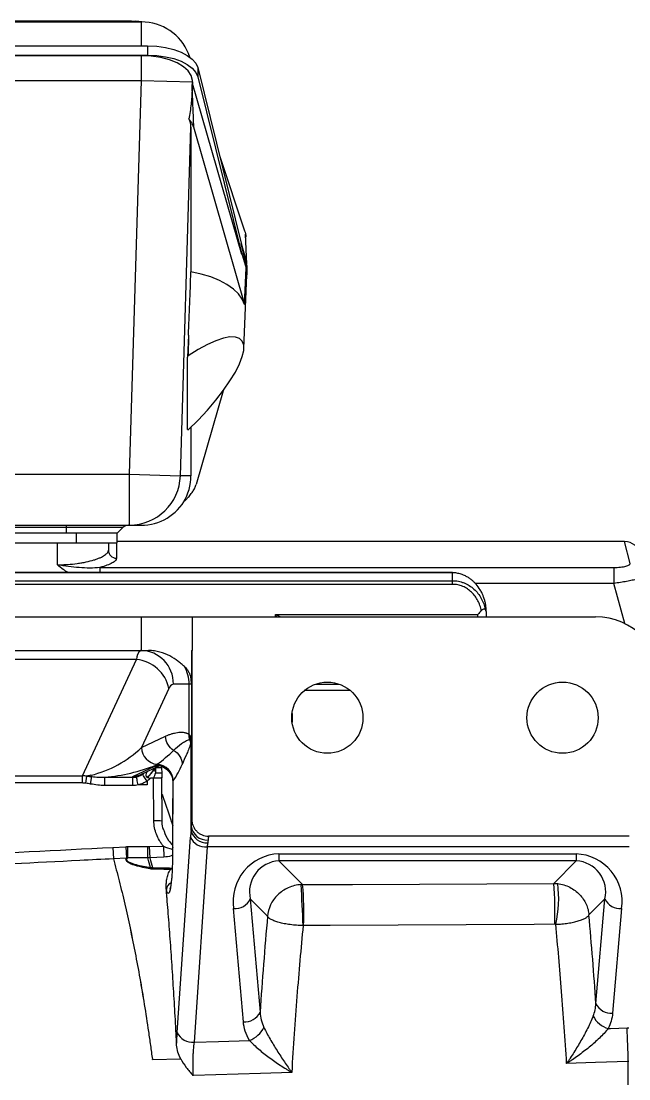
# Paper-space layout '_Bottom' of a CAD drawing. Header units: inches. Extents: x -10.2 to 13.8, y -6.6 to 10.2.
# Drawn here: x 0.98 to 5.5, y 2.31 to 10.18 of the extents above; entities that cross this region are included whole.
import ezdxf

# ---------------------------------------------------------------- set-up
doc = ezdxf.new("R2010")
doc.units = ezdxf.units.IN
doc.header["$MEASUREMENT"] = 0

psp = doc.layouts.new('_Bottom')

# ---------------------------------------------------------------- linework, layer by layer
at = {"color": 7, "linetype": 'Continuous', "lineweight": 25}
for p, q in [((-1.8699, 10.1774), (1.8699, 10.1774)), ((1.797, 10.183), (-1.797, 10.183)), ((1.797, 10.183), (1.8699, 10.1774)), ((1.797, 10.183), (1.8262, 10.1819)), ((1.8262, 10.1819), (1.797, 10.1815)), ((1.8991, 10.1763), (1.8262, 10.1819)), ((1.8699, 10.1774), (1.8699, 9.9937)), ((-1.9189, 9.9987), (1.9169, 9.9987)), ((1.9169, 9.9987), (1.9169, 9.9305)), ((-1.9189, 9.9305), (1.9169, 9.9305)), ((1.8696, 9.9256), (-1.8696, 9.9256)), ((1.8696, 9.9256), (1.8696, 9.7425)), ((2.2892, 9.8369), (2.2892, 9.7687)), ((2.2892, 9.8369), (2.6158, 8.5215)), ((2.2892, 9.7687), (2.6174, 8.4469)), ((-1.8696, 9.7425), (1.8696, 9.7425)), ((1.8696, 9.7425), (1.7805, 6.8125)), ((1.8696, 9.7425), (2.2494, 9.7309)), ((2.2473, 9.6633), (2.2494, 9.7309)), ((2.2494, 9.7309), (2.2497, 9.7309)), ((2.2497, 9.7309), (2.2497, 9.7223)), ((2.6174, 8.4469), (2.251, 9.7197)), ((2.1603, 6.8009), (2.2392, 9.3949)), ((2.2392, 9.3949), (2.2392, 8.3177)), ((2.2579, 9.3955), (2.6381, 8.075)), ((2.4533, 9.1759), (2.6382, 8.6236)), ((2.654, 8.3747), (2.6446, 8.5973)), ((2.655, 8.357), (2.6127, 8.5273)), ((2.6127, 8.5273), (2.6491, 8.399)), ((2.6157, 8.4608), (2.6174, 8.4469)), ((2.6157, 8.4608), (2.6488, 8.3459)), ((2.6381, 8.075), (2.6488, 8.3459)), ((2.6547, 8.365), (2.655, 8.3639)), ((2.655, 8.3639), (2.655, 8.3571)), ((2.655, 8.357), (2.655, 8.2957)), ((2.6329, 7.7477), (2.6548, 8.295)), ((2.6547, 8.2968), (2.655, 8.2957)), ((2.655, 8.2957), (2.6547, 8.2946)), ((2.2205, 7.8455), (2.2144, 7.6836)), ((2.2205, 7.8455), (2.2186, 7.693)), ((2.2144, 7.6836), (2.2186, 7.693)), ((2.2144, 7.1436), (2.2144, 7.6836)), ((2.4782, 7.4327), (2.2783, 6.736)), ((2.2144, 7.1436), (2.2186, 7.141)), ((2.2392, 7.1611), (2.2392, 6.8009)), ((-1.7805, 6.8125), (1.7805, 6.8125)), ((1.7805, 6.8125), (1.7805, 6.4325)), ((1.7805, 6.8125), (2.1603, 6.8009)), ((2.2392, 6.8009), (2.1603, 6.8009)), ((-1.8681, 6.4325), (1.8681, 6.4325)), ((1.7324, 6.4149), (-1.7324, 6.4149)), ((1.31, 6.4325), (1.31, 6.3725)), ((1.7324, 6.4149), (1.69, 6.3725)), ((1.69, 6.3725), (-1.69, 6.3725)), ((-1.6875, 6.3021), (1.6875, 6.3021)), ((1.245, 6.138), (1.245, 6.3021)), ((1.3853, 6.3725), (1.3853, 6.3021)), ((1.625, 6.3021), (1.625, 6.2456)), ((1.685, 6.3021), (1.685, 6.1868)), ((1.6875, 6.3725), (1.6875, 6.3021)), ((5.4641, 6.31), (1.6875, 6.31)), ((4.1855, 6.0807), (-4.1795, 6.0807)), ((4.185, 6.0781), (-4.179, 6.0781)), ((1.5619, 6.1176), (5.3861, 6.1176)), ((4.185, 5.9923), (4.185, 6.0781)), ((5.3861, 6.1176), (5.3861, 5.9997)), ((-4.179, 6.0197), (4.185, 6.0197)), ((4.185, 5.9923), (-4.179, 5.9923)), ((-5.25, 5.75), (5.25, 5.75)), ((1.87, 5.5), (1.87, 5.75)), ((2.25, 5.5), (2.25, 5.75)), ((2.867, 5.7685), (4.373, 5.7685)), ((4.435, 5.7989), (4.435, 5.7968)), ((4.435, 5.7899), (4.435, 5.75)), ((-1.9237, 5.5), (1.9237, 5.5)), ((1.8331, 5.433), (-1.8331, 5.433)), ((1.4316, 4.5678), (1.8331, 5.433)), ((2.2434, 5.5), (2.25, 5.5)), ((2.2434, 5.5), (2.2434, 5.25)), ((2.2454, 5.5), (2.2454, 4.2436)), ((2.0746, 5.2165), (1.8707, 4.7772)), ((2.2434, 5.25), (2.1081, 5.25)), ((2.2259, 4.8738), (2.2259, 5.25)), ((2.2427, 5.25), (2.2427, 4.8386)), ((1.8707, 4.7772), (2.0502, 4.8623)), ((2.2395, 4.1598), (2.2395, 4.814)), ((2.2416, 4.8237), (2.2416, 4.194)), ((1.8654, 4.5766), (2.0071, 4.6438)), ((-1.4316, 4.5678), (1.4316, 4.5678)), ((1.4316, 4.5143), (1.4316, 4.5678)), ((1.8118, 4.5655), (1.9648, 4.6381)), ((1.9776, 4.5884), (1.9773, 4.6278)), ((2.0237, 4.6191), (2.0235, 4.6368)), ((2.024, 4.5872), (2.0237, 4.6265)), ((1.4316, 4.5143), (-1.4316, 4.5143)), ((1.4577, 4.5123), (1.4656, 4.5644)), ((1.4928, 4.5066), (1.5022, 4.5619)), ((1.5987, 4.5568), (1.8066, 4.5568)), ((1.5987, 4.4957), (1.5987, 4.5568)), ((1.8066, 4.4957), (1.5987, 4.4957)), ((1.8066, 4.4957), (1.8066, 4.5568)), ((1.913, 4.5), (1.8465, 4.5)), ((1.9128, 4.5288), (1.913, 4.5)), ((1.9612, 4.5499), (1.9382, 4.5499)), ((1.9635, 4.2321), (1.9612, 4.5499)), ((2.0255, 4.2309), (2.0232, 4.5539)), ((2.1039, 4.5246), (2.103, 4.0332)), ((2.104, 4.5248), (2.1032, 4.5244)), ((2.1374, 2.6572), (2.2354, 4.1107)), ((5.5, 4.1182), (2.37, 4.1182)), ((1.6577, 4.0353), (1.7552, 4.0403)), ((1.6577, 4.0353), (1.6621, 3.95)), ((1.6577, 4.0353), (1.6621, 3.95)), ((1.7552, 4.0403), (1.7596, 3.9549)), ((1.7684, 4.0406), (1.9187, 4.0406)), ((1.7684, 3.9575), (1.7684, 4.0406)), ((1.9187, 3.9575), (1.9187, 4.0406)), ((1.9288, 4.0408), (2.0339, 4.045)), ((1.9288, 4.0408), (1.9321, 3.9583)), ((2.0339, 4.045), (2.0372, 3.9628)), ((2.3598, 4.039), (2.2618, 2.5855)), ((5.5, 4.039), (2.3598, 4.039)), ((1.7596, 3.9549), (1.6621, 3.95)), ((1.6621, 3.95), (1.6621, 3.95)), ((1.9187, 3.9575), (1.7684, 3.9575)), ((2.0372, 3.9628), (1.9321, 3.9583)), ((2.1018, 4.0123), (2.1014, 3.9654)), ((2.1014, 3.9654), (2.1017, 3.9647)), ((2.894, 3.9867), (5.106, 3.9867)), ((2.894, 3.9867), (2.894, 3.9344)), ((5.106, 3.9867), (5.106, 3.9344)), ((5.106, 3.9344), (2.894, 3.9344)), ((2.894, 3.9344), (3.0702, 3.7582)), ((4.9391, 3.7674), (5.106, 3.9344)), ((2.0952, 3.8058), (2.0952, 3.7998)), ((2.0564, 3.7214), (2.0554, 3.7259)), ((2.8093, 3.5227), (2.6809, 3.6512)), ((2.6809, 3.6512), (2.7533, 2.8089)), ((5.3191, 3.6512), (5.1999, 3.532)), ((5.2522, 2.8728), (5.3191, 3.6512)), ((2.6292, 2.7373), (2.5568, 3.5795)), ((5.4432, 3.5795), (5.3763, 2.8011)), ((1.9523, 2.456), (2.1626, 2.4629)), ((5.4928, -2.4416), (5.4928, 2.4416))]:
    psp.add_line(p, q, dxfattribs=at)
at = {"color": 8, "linetype": 'Continuous', "lineweight": 25}
for p, q in [((1.8991, 10.1763), (1.8699, 10.1774)), ((5.5065, 6.1485), (5.4641, 6.31)), ((1.5619, 6.1176), (1.5619, 6.0807)), ((5.3861, 5.9997), (4.3521, 5.9997)), ((5.4662, 5.7009), (5.3861, 5.9997)), ((2.867, 5.75), (2.867, 5.7685)), ((2.8763, 5.75), (2.867, 5.7685)), ((4.373, 5.75), (4.373, 5.7685)), ((3.4263, 5.2014), (3.0817, 5.2014)), ((3.1683, 5.2508), (3.3397, 5.2508)), ((2.991, 5.0325), (2.991, 4.9675)), ((2.1038, 4.033), (2.0982, 4.023)), ((2.0982, 4.023), (2.1018, 4.0215)), ((2.1019, 4.033), (2.1022, 4.0328))]:
    psp.add_line(p, q, dxfattribs=at)
at = {"color": 7, "linetype": 'Continuous', "lineweight": 25, "flags": 128}
for points in [[(1.9169, 9.9987), (1.9845, 9.9957), (2.0499, 9.9868), (2.1109, 9.9722), (2.1655, 9.9524), (2.2121, 9.9282), (2.2489, 9.9002), (2.2749, 9.8695), (2.2892, 9.8369)], [(2.2496, 9.7417), (2.2414, 9.7777), (2.2192, 9.8123), (2.1837, 9.8441), (2.1364, 9.8719), (2.0791, 9.8947), (2.0138, 9.9117), (1.9431, 9.9221), (1.8696, 9.9256)], [(1.9169, 9.9305), (1.9845, 9.9275), (2.0499, 9.9186), (2.1109, 9.904), (2.1655, 9.8843), (2.2121, 9.86), (2.2489, 9.8321), (2.2749, 9.8013), (2.2892, 9.7687)], [(2.2497, 9.7309), (2.2497, 9.7363), (2.2496, 9.7417)], [(2.6381, 8.075), (2.6209, 8.1151), (2.5929, 8.1536), (2.5547, 8.1899), (2.5068, 8.2234), (2.4503, 8.2534), (2.386, 8.2795), (2.3152, 8.301), (2.2392, 8.3177)], [(2.655, 8.3026), (2.6549, 8.2972), (2.6549, 8.2965)], [(2.2186, 7.141), (2.292, 7.2146), (2.361, 7.2892), (2.4243, 7.3635), (2.4808, 7.4363), (2.5296, 7.5062), (2.5697, 7.572), (2.6004, 7.6325), (2.6212, 7.6866), (2.6317, 7.7333), (2.6317, 7.7719), (2.6212, 7.8017), (2.6004, 7.822), (2.5697, 7.8326), (2.5296, 7.8332), (2.4808, 7.8239), (2.4243, 7.8048), (2.361, 7.7763), (2.292, 7.7388), (2.2186, 7.693)], [(1.8066, 4.5568), (1.8055, 4.5597), (1.8072, 4.5626), (1.8118, 4.5655)], [(2.1032, 4.5244), (2.1027, 4.2767), (2.1022, 4.0328)], [(2.0952, 3.7998), (2.0899, 3.7533), (2.0837, 3.7189), (2.077, 3.6979), (2.07, 3.6913), (2.0631, 3.6992), (2.0564, 3.7214)], [(3.0702, 3.7582), (3.4417, 3.76), (4.9391, 3.7674)], [(4.9457, 3.4632), (4.793, 3.4623), (3.2742, 3.454), (3.0768, 3.4529)], [(5.3439, 2.6873), (5.3618, 2.6879), (5.4841, 2.6919)], [(2.2618, 2.5855), (2.4453, 2.5916), (2.6748, 2.5992)], [(5.4928, 2.4416), (5.2502, 2.4338), (5.0342, 2.4269)], [(2.989, 2.3609), (2.7569, 2.3534), (2.2573, 2.3373), (2.2542, 2.3372)]]:
    psp.add_lwpolyline(points, dxfattribs=at)
at = {"color": 8, "linetype": 'Continuous', "lineweight": 25, "flags": 128}
for points in [[(2.867, 5.7685), (2.8893, 5.7574), (2.9042, 5.75)], [(1.9648, 4.6381), (1.9888, 4.6397), (2.006, 4.6441)], [(2.1017, 4.0177), (2.1015, 4.018), (2.0982, 4.023)]]:
    psp.add_lwpolyline(points, dxfattribs=at)
at = {"color": 7, "linetype": 'Continuous', "lineweight": 25}
for centre in [(3.254, 5), (5.004, 5)]:
    psp.add_circle(centre, 0.265, dxfattribs=at)
for centre, radius, start, end in [((1.8699, 9.7974), 0.38, 18.0399, 85.59675), ((1.8695, 9.7425), 0.3801, 358.25796, 359.87626), ((2.11, 9.3939), 0.1291, 0.43657, 28.52151), ((2.4989, 8.3023), 0.1561, 0.09766, 16.20651), ((2.5029, 8.2957), 0.1518, 359.57571, 0.42429), ((1.7805, 6.8125), 0.38, 270.00404, 358.26208), ((1.8684, 6.8002), 0.3708, 328.05072, 0.11751), ((1.8681, 6.8124), 0.3799, 270.00188, 331.051), ((1.7749, 6.3725), 0.06, 90, 135), ((5.4641, 6.185), 0.125, 15, 89.27597), ((1.6844, 6.2462), 0.0594, 180.57586, 270.56451), ((5.25, 5.25), 0.5, 0, 90), ((1.9156, 5.4337), 0.0824, 126.4198, 180.4501), ((1.8082, 5.1622), 0.2719, 11.51053, 84.73222), ((1.8623, 5.2542), 0.2459, 359.02424, 88.98981), ((1.9693, 5.2503), 0.2566, 359.94122, 30.59437), ((1.9926, 5.25), 0.2501, 359.99996, 12.07064), ((2.1197, 5.2049), 0.0465, 104.39544, 165.60456), ((2.1211, 4.8109), 0.1184, 1.48425, 13.60256), ((2.1373, 4.8225), 0.1043, 0.68586, 9.64131), ((2.3541, 4.8493), 0.1136, 178.2229, 184.88505), ((2.13, 4.8254), 0.1119, 0.52367, 7.30115), ((1.294, 5.3863), 0.8389, 283.79994, 313.43566), ((1.9982, 4.7804), 0.1275, 181.4547, 264.98769), ((1.3535, 5.5309), 1.0823, 305.82731, 314.36197), ((1.4685, 5.9463), 1.3956, 275.35516, 291.39626), ((2.0143, 4.513), 0.1345, 97.45769, 111.58981), ((1.981, 4.5275), 0.126, 0.96449, 87.26237), ((1.5877, 4.8933), 0.634, 324.99514, 337.62291), ((1.4253, 4.3314), 0.2364, 80.19379, 88.48426), ((1.5582, 4.6166), 0.0783, 215.02456, 224.32659), ((1.6601, 4.812), 0.3639, 315.01635, 327.28763), ((1.9758, 4.5204), 0.1265, 37.15506, 70.47736), ((1.4317, 4.3422), 0.172, 81.2985, 90.03253), ((2.6204, 4.1905), 0.3788, 171.92861, 179.46575), ((2.3591, 4.2072), 0.1182, 186.42053, 273.62992), ((3.6513, 4.0172), 1.419, 174.2311, 176.22335), ((2.3472, 4.1608), 0.1225, 204.16419, 275.9322), ((2.3573, 4.19), 0.1216, 194.37557, 273.13873), ((2.5405, 4.0837), 0.174, 168.54932, 178.16958), ((2.8825, 3.9817), 0.5258, 170.48751, 173.75044), ((2.9058, 3.6338), 0.3532, 91.9104, 188.83665), ((5.0927, 3.6325), 0.3545, 351.41004, 87.84292), ((2.1289, 3.8013), 0.2078, 155.86303, 159.06618), ((2.4628, 3.8225), 0.5126, 173.07505, 174.2722), ((2.9051, 3.7042), 0.2304, 92.75902, 193.30295), ((5.0949, 3.7042), 0.2304, 346.69705, 87.24098), ((-10.9281, 2.8973), 14.0131, 2.27214, 3.52042), ((0.6068, 3.552), 2.4721, 357.70409, 4.78488), ((2.4715, 3.5614), 2.4761, 357.72556, 4.77156), ((4.122, 3.6567), 0.8531, 346.86877, 7.32645), ((2.567, 3.7051), 0.126, 265.37663, 334.66922), ((5.433, 3.7051), 0.126, 205.33078, 274.62337), ((31.5789, 0.9039), 28.8885, 174.79886, 176.21896), ((-23.4663, 0.9271), 28.7844, 3.87591, 5.19222), ((5.3661, 2.9267), 0.126, 205.33078, 274.62337), ((2.6394, 2.8629), 0.126, 265.37663, 334.66922), ((5.3931, 2.8615), 0.181, 206.95649, 254.22001), ((2.6073, 2.783), 0.1958, 290.16873, 333.31667), ((-4.3907, 2.2224), 9.8859, 1.27033, 2.72206), ((2.2492, 2.7074), 0.1225, 204.16419, 275.9322)]:
    psp.add_arc(centre, radius, start, end, dxfattribs=at)
at = {"color": 8, "linetype": 'Continuous', "lineweight": 25}
for centre, radius, start, end in [((1.8159, 4.6811), 0.1157, 267.99236, 295.34834), ((1.9886, 4.1866), 0.4413, 85.43529, 91.46912), ((1.989, 4.1545), 0.434, 85.36691, 91.50214), ((1.9816, 3.5619), 0.6705, 86.25326, 91.5538), ((2.1158, 3.7174), 0.0595, 114.54002, 176.13435)]:
    psp.add_arc(centre, radius, start, end, dxfattribs=at)
at = {"color": 7, "linetype": 'Continuous', "lineweight": 25}
for points, knots in [([(2.2473, 9.6633), (2.2475, 9.6664), (2.2477, 9.6733), (2.2482, 9.6844), (2.2487, 9.6972), (2.2492, 9.71), (2.2496, 9.7186), (2.2497, 9.7223)], [0, 0, 0, 0, 0.157339, 0.343216, 0.557696, 0.811277, 1, 1, 1, 1]), ([(2.251, 9.7197), (2.2509, 9.7172), (2.2506, 9.7118), (2.2503, 9.7027), (2.2497, 9.6897), (2.2492, 9.6745), (2.2488, 9.6566), (2.2488, 9.6379), (2.2491, 9.6178), (2.2497, 9.5963), (2.2508, 9.5667), (2.2521, 9.5378), (2.2536, 9.5075), (2.2545, 9.4883), (2.2552, 9.4717), (2.2556, 9.4616), (2.256, 9.4509), (2.2565, 9.4362), (2.2572, 9.4171), (2.2577, 9.4026), (2.2579, 9.3955)], [0, 0, 0, 0, 0.025615, 0.056977, 0.094091, 0.160343, 0.211809, 0.269915, 0.333888, 0.394472, 0.463774, 0.599599, 0.654744, 0.737057, 0.772924, 0.804238, 0.827807, 0.869659, 0.936274, 1, 1, 1, 1]), ([(2.251, 9.7197), (2.2508, 9.7204), (2.2505, 9.7211), (2.25, 9.7218), (2.2499, 9.722), (2.2498, 9.7222), (2.2497, 9.7223)], [0, 0, 0, 0, 0.0001141224, 0.0001141224, 0.0001141224, 0.0001409362, 0.0001409362, 0.0001409362, 0.0001409362]), ([(2.2473, 9.6633), (2.2468, 9.6486), (2.2459, 9.6332), (2.2436, 9.6006), (2.2421, 9.5835), (2.2381, 9.5475), (2.2357, 9.5287), (2.23, 9.4912), (2.2268, 9.4726), (2.2235, 9.4556)], [0, 0, 0, 0, 0.25, 0.25, 0.5, 0.5, 0.75, 0.75, 1, 1, 1, 1]), ([(2.2579, 9.3955), (2.2572, 9.3978), (2.2558, 9.4024), (2.2531, 9.4093), (2.2501, 9.4161), (2.2467, 9.4229), (2.2429, 9.4295), (2.2387, 9.4361), (2.234, 9.4427), (2.229, 9.4492), (2.2253, 9.4534), (2.2235, 9.4556)], [0, 0, 0, 0, 0.1121751, 0.2238537, 0.3351334, 0.4461127, 0.5568913, 0.667569, 0.7782463, 0.8890232, 1, 1, 1, 1]), ([(2.6382, 8.6236), (2.6431, 8.6082), (2.6485, 8.5913), (2.6458, 8.5743), (2.6456, 8.5728)], [0, 0, 0, 0, 0.909244, 1, 1, 1, 1]), ([(2.655, 8.357), (2.655, 8.3571), (2.655, 8.3637), (2.6541, 8.3769), (2.6513, 8.3911), (2.6491, 8.399)], [0.03157857, 0.03157857, 0.03157857, 0.03157857, 0.0316806, 0.04752089, 0.06336119, 0.06336119, 0.06336119, 0.06336119]), ([(2.6547, 8.3628), (2.6547, 8.3632), (2.6547, 8.3639), (2.6547, 8.3647), (2.6547, 8.365)], [0.030628647, 0.030628647, 0.030628647, 0.030628647, 0.031680595, 0.032406534, 0.032406534, 0.032406534, 0.032406534]), ([(2.183, 6.604), (2.1861, 6.6069), (2.1923, 6.6127), (2.2013, 6.6216), (2.2101, 6.6308), (2.2201, 6.6417), (2.2309, 6.6541), (2.2421, 6.6682), (2.2521, 6.6822), (2.2609, 6.6962), (2.2682, 6.7097), (2.2741, 6.7229), (2.2769, 6.7317), (2.2783, 6.736)], [0, 0, 0, 0, 0.069478, 0.140307, 0.212511, 0.286114, 0.394864, 0.500695, 0.608291, 0.711846, 0.811522, 0.907505, 1, 1, 1, 1]), ([(1.245, 6.138), (1.2578, 6.138), (1.2706, 6.1383), (1.296, 6.1391), (1.3087, 6.1397), (1.3463, 6.1423), (1.3703, 6.1447), (1.4049, 6.1494), (1.4162, 6.1512), (1.4384, 6.155), (1.4492, 6.1571), (1.4801, 6.1637), (1.499, 6.1686), (1.525, 6.1765), (1.5332, 6.1793), (1.5488, 6.185), (1.556, 6.1879), (1.5762, 6.1967), (1.5876, 6.2028), (1.6015, 6.2121), (1.6056, 6.2152), (1.6126, 6.2214), (1.6156, 6.2245), (1.6226, 6.2337), (1.625, 6.2397), (1.625, 6.2456)], [0, 0, 0, 0, 0.0625, 0.0625, 0.125, 0.125, 0.25, 0.25, 0.3125, 0.3125, 0.375, 0.375, 0.5, 0.5, 0.5625, 0.5625, 0.625, 0.625, 0.75, 0.75, 0.8125, 0.8125, 0.875, 0.875, 1, 1, 1, 1]), ([(1.685, 6.1868), (1.685, 6.1811), (1.6823, 6.1753), (1.6743, 6.1665), (1.671, 6.1635), (1.663, 6.1575), (1.6583, 6.1545), (1.6425, 6.1455), (1.6296, 6.1396), (1.6068, 6.1311), (1.5986, 6.1283), (1.5811, 6.1228), (1.5717, 6.1201), (1.5619, 6.1176)], [0, 0, 0, 0, 0.25, 0.25, 0.375, 0.375, 0.5, 0.5, 0.75, 0.75, 0.875, 0.875, 1, 1, 1, 1]), ([(5.3861, 6.1176), (5.3945, 6.1176), (5.4028, 6.1178), (5.4192, 6.1186), (5.4272, 6.1192), (5.4425, 6.1209), (5.4497, 6.1219), (5.4633, 6.1242), (5.4695, 6.1256), (5.4807, 6.1285), (5.4856, 6.1302), (5.494, 6.1336), (5.4974, 6.1354), (5.5027, 6.1391), (5.5046, 6.141), (5.5067, 6.1448), (5.507, 6.1467), (5.5065, 6.1485)], [0, 0, 0, 0, 0.125, 0.125, 0.25, 0.25, 0.375, 0.375, 0.5, 0.5, 0.625, 0.625, 0.75, 0.75, 0.875, 0.875, 1, 1, 1, 1]), ([(1.5619, 6.1176), (1.5372, 6.1143), (1.5121, 6.1132), (1.4608, 6.1133), (1.4346, 6.1145), (1.3818, 6.1186), (1.3549, 6.1214), (1.3003, 6.1286), (1.2724, 6.133), (1.245, 6.138)], [0, 0, 0, 0, 0.25, 0.25, 0.5, 0.5, 0.75, 0.75, 1, 1, 1, 1]), ([(4.185, 6.0781), (4.185, 6.0789), (4.185, 6.0804), (4.185, 6.0805), (4.185, 6.0806)], [0, 0, 0, 0, 0.531798, 1, 1, 1, 1]), ([(4.435, 5.7989), (4.435, 5.8019), (4.4349, 5.8078), (4.4345, 5.8169), (4.4337, 5.826), (4.4326, 5.8353), (4.4313, 5.8446), (4.4286, 5.8591), (4.4236, 5.8795), (4.4155, 5.9032), (4.4047, 5.9277), (4.3883, 5.958), (4.3668, 5.9873), (4.3433, 6.0116), (4.324, 6.0283), (4.304, 6.0425), (4.2842, 6.0538), (4.2662, 6.062), (4.2498, 6.068), (4.2334, 6.0726), (4.2171, 6.0758), (4.201, 6.0778), (4.1903, 6.078), (4.185, 6.0781)], [0, 0, 0, 0, 0.021689, 0.043648, 0.06588, 0.088386, 0.111167, 0.134226, 0.195321, 0.263603, 0.314893, 0.389128, 0.512485, 0.577663, 0.63438, 0.697563, 0.756154, 0.799381, 0.841477, 0.882511, 0.922555, 0.961689, 1, 1, 1, 1]), ([(4.185, 6.0197), (4.1998, 6.0197), (4.2143, 6.0182), (4.2358, 6.0141), (4.2429, 6.0124), (4.257, 6.0082), (4.264, 6.0058), (4.2845, 5.9976), (4.2975, 5.991), (4.3223, 5.9754), (4.3341, 5.9664), (4.3558, 5.9467), (4.3657, 5.936), (4.3838, 5.9129), (4.392, 5.9006), (4.4061, 5.875), (4.4121, 5.8617), (4.4222, 5.8342), (4.4262, 5.8199), (4.4291, 5.8056)], [0, 0, 0, 0, 0.125, 0.125, 0.1875, 0.1875, 0.25, 0.25, 0.375, 0.375, 0.5, 0.5, 0.625, 0.625, 0.75, 0.75, 0.875, 0.875, 1, 1, 1, 1]), ([(4.3996, 5.7964), (4.3972, 5.8092), (4.3939, 5.8221), (4.3855, 5.847), (4.3803, 5.8591), (4.3682, 5.8823), (4.3612, 5.8936), (4.3455, 5.9147), (4.3368, 5.9246), (4.3179, 5.9427), (4.3075, 5.9511), (4.2855, 5.9655), (4.274, 5.9717), (4.2558, 5.9793), (4.2495, 5.9816), (4.2369, 5.9855), (4.2305, 5.9871), (4.2113, 5.991), (4.1983, 5.9923), (4.185, 5.9923)], [0, 0, 0, 0, 0.125, 0.125, 0.25, 0.25, 0.375, 0.375, 0.5, 0.5, 0.625, 0.625, 0.75, 0.75, 0.8125, 0.8125, 0.875, 0.875, 1, 1, 1, 1]), ([(5.6272, 6.0591), (5.6277, 6.0574), (5.6265, 6.0555), (5.6225, 6.0524), (5.6208, 6.0513), (5.6166, 6.049), (5.614, 6.0478), (5.6054, 6.0441), (5.5982, 6.0416), (5.581, 6.0363), (5.5709, 6.0335), (5.5486, 6.0279), (5.5364, 6.0252), (5.5096, 6.0196), (5.4955, 6.0168), (5.4659, 6.0115), (5.4503, 6.0089), (5.4185, 6.0041), (5.4024, 6.0018), (5.3861, 5.9997)], [0, 0, 0, 0, 0.125, 0.125, 0.1875, 0.1875, 0.25, 0.25, 0.375, 0.375, 0.5, 0.5, 0.625, 0.625, 0.75, 0.75, 0.875, 0.875, 1, 1, 1, 1]), ([(4.3996, 5.7964), (4.4023, 5.7995), (4.4054, 5.8022), (4.4118, 5.8067), (4.415, 5.8085), (4.4206, 5.8109), (4.4231, 5.8115), (4.427, 5.8102), (4.4282, 5.8083), (4.4291, 5.8056)], [0, 0, 0, 0, 0.25, 0.25, 0.5, 0.5, 0.75, 0.75, 1, 1, 1, 1]), ([(4.431, 5.7983), (4.432, 5.7956), (4.433, 5.7937), (4.4345, 5.791), (4.435, 5.7903), (4.435, 5.7899)], [0, 0, 0, 0, 0.5, 0.5, 1, 1, 1, 1]), ([(2.1901, 5.3808), (2.183, 5.3873), (2.1754, 5.3942), (2.1593, 5.4078), (2.1508, 5.4146), (2.1238, 5.4347), (2.1038, 5.4477), (2.0587, 5.471), (2.0344, 5.481), (1.9946, 5.4919), (1.9807, 5.4949), (1.9527, 5.4989), (1.9383, 5.5), (1.9237, 5.5)], [0, 0, 0, 0, 0.125, 0.125, 0.25, 0.25, 0.5, 0.5, 0.75, 0.75, 0.875, 0.875, 1, 1, 1, 1]), ([(2.1901, 5.3808), (2.2016, 5.3703), (2.2112, 5.3591), (2.223, 5.3402), (2.2264, 5.3335), (2.2325, 5.319), (2.2351, 5.3111), (2.2372, 5.3023)], [0, 0, 0, 0, 0.5, 0.5, 0.75, 0.75, 1, 1, 1, 1]), ([(2.2372, 5.3023), (2.239, 5.2948), (2.2405, 5.2871), (2.2421, 5.2741), (2.2426, 5.2697), (2.2433, 5.2601), (2.2434, 5.2551), (2.2434, 5.25)], [0, 0, 0, 0, 0.5, 0.5, 0.75, 0.75, 1, 1, 1, 1]), ([(2.0502, 4.8623), (2.0539, 4.864), (2.0612, 4.8674), (2.0722, 4.872), (2.0831, 4.8762), (2.0978, 4.8813), (2.1161, 4.8865), (2.1381, 4.8909), (2.1601, 4.8931), (2.1784, 4.8925), (2.193, 4.8901), (2.2022, 4.8875), (2.2095, 4.8845), (2.2151, 4.8817), (2.2205, 4.8783), (2.2241, 4.8753), (2.2259, 4.8738)], [0, 0, 0, 0, 0.062712, 0.125104, 0.187986, 0.250187, 0.375293, 0.500287, 0.625059, 0.749681, 0.81199, 0.87436, 0.90671, 0.936918, 0.970055, 1, 1, 1, 1]), ([(2.1103, 4.7572), (2.0926, 4.7683), (2.0777, 4.7839), (2.0568, 4.8205), (2.0509, 4.8414), (2.0502, 4.8623)], [0, 0, 0, 0, 0.5, 0.5, 1, 1, 1, 1]), ([(2.1103, 4.7572), (2.1299, 4.7761), (2.1496, 4.7927), (2.1792, 4.814), (2.1891, 4.8205), (2.204, 4.8287), (2.209, 4.8312), (2.219, 4.8355), (2.224, 4.8373), (2.229, 4.8381)], [0, 0, 0, 0, 0.5, 0.5, 0.75, 0.75, 0.875, 0.875, 1, 1, 1, 1]), ([(2.2358, 4.8025), (2.2333, 4.794), (2.2307, 4.7869), (2.2256, 4.7732), (2.223, 4.7667), (2.2153, 4.7476), (2.2101, 4.7355), (2.1946, 4.6996), (2.1843, 4.6762), (2.174, 4.652)], [0, 0, 0, 0, 0.125, 0.125, 0.25, 0.25, 0.5, 0.5, 1, 1, 1, 1]), ([(2.2259, 4.8738), (2.2268, 4.8727), (2.2287, 4.8705), (2.2313, 4.8673), (2.2333, 4.8649), (2.2347, 4.8632), (2.2354, 4.8625), (2.2357, 4.8621)], [0, 0, 0, 0, 0.249981, 0.499837, 0.749786, 0.879441, 1, 1, 1, 1]), ([(2.2357, 4.8621), (2.2368, 4.8611), (2.2377, 4.8599), (2.2393, 4.8569), (2.24, 4.8551), (2.2405, 4.8528)], [0, 0, 0, 0, 0.5, 0.5, 1, 1, 1, 1]), ([(2.2416, 4.8237), (2.2415, 4.8222), (2.2413, 4.8208), (2.2411, 4.8195), (2.2409, 4.8184), (2.2406, 4.8173), (2.2404, 4.8163)], [0, 0, 0, 0, 0.0003587699, 0.0003587699, 0.0003587699, 0.0006619964, 0.0006619964, 0.0006619964, 0.0006619964]), ([(2.2418, 4.8264), (2.2419, 4.8282), (2.2421, 4.83), (2.2422, 4.8318), (2.2424, 4.834), (2.2425, 4.8361), (2.2427, 4.8383), (2.2427, 4.8384), (2.2427, 4.8385), (2.2427, 4.8386)], [0, 0, 0, 0, 0.0004172667, 0.0004172667, 0.0004172667, 0.0009206646, 0.0009206646, 0.0009206646, 0.00094182, 0.00094182, 0.00094182, 0.00094182]), ([(2.1103, 4.7572), (2.1291, 4.7465), (2.1451, 4.7309), (2.1673, 4.6942), (2.1735, 4.6731), (2.174, 4.652)], [0, 0, 0, 0, 0.5, 0.5, 1, 1, 1, 1]), ([(1.9839, 4.6504), (1.9821, 4.6493), (1.9802, 4.6483), (1.9784, 4.6473), (1.9781, 4.6471), (1.9779, 4.647), (1.9776, 4.6469)], [0, 0, 0, 0, 0.0006373482, 0.0006373482, 0.0006373482, 0.0007235452, 0.0007235452, 0.0007235452, 0.0007235452]), ([(1.9839, 4.6504), (1.9884, 4.6494), (1.9935, 4.6481), (2.0021, 4.6456), (2.0051, 4.6446), (2.0115, 4.6423), (2.0148, 4.6411), (2.018, 4.6397)], [0, 0, 0, 0, 0.5, 0.5, 0.75, 0.75, 1, 1, 1, 1]), ([(1.8338, 4.5595), (1.842, 4.5612), (1.8498, 4.5637), (1.865, 4.57), (1.8724, 4.5739), (1.8793, 4.5784)], [0, 0, 0, 0, 0.5, 0.5, 1, 1, 1, 1]), ([(1.9128, 4.5288), (1.905, 4.5401), (1.8972, 4.5514), (1.8851, 4.5693), (1.8809, 4.5758), (1.8793, 4.5784)], [0, 0, 0, 0, 0.5, 0.5, 1, 1, 1, 1]), ([(1.912, 4.5987), (1.9113, 4.5971), (1.9078, 4.5894), (1.904, 4.5807), (1.9034, 4.5713), (1.9046, 4.5658), (1.9086, 4.5604), (1.9124, 4.5578), (1.9143, 4.5565)], [0, 0, 0, 0, 0.103148, 0.500246, 0.576653, 0.723882, 0.865445, 1, 1, 1, 1]), ([(1.9645, 4.6194), (1.9577, 4.6083), (1.9497, 4.5971), (1.9327, 4.5757), (1.9235, 4.5656), (1.9143, 4.5565)], [0, 0, 0, 0, 0.5, 0.5, 1, 1, 1, 1]), ([(2.018, 4.6397), (2.0232, 4.6374), (2.0286, 4.6348), (2.0392, 4.6289), (2.0446, 4.6255), (2.0598, 4.6146), (2.0689, 4.6061), (2.0766, 4.5968)], [0, 0, 0, 0, 0.25, 0.25, 0.5, 0.5, 1, 1, 1, 1]), ([(2.0231, 4.5538), (2.0232, 4.5545), (2.0241, 4.5653), (2.0239, 4.5765), (2.0237, 4.5871)], [0, 0, 0, 0, 0.062964, 1, 1, 1, 1]), ([(2.0766, 4.5968), (2.0849, 4.5868), (2.0914, 4.5761), (2.0984, 4.5578), (2.1002, 4.5514), (2.1026, 4.5382), (2.1032, 4.5312), (2.1032, 4.5244)], [0, 0, 0, 0, 0.5, 0.5, 0.75, 0.75, 1, 1, 1, 1]), ([(1.5987, 4.4957), (1.5809, 4.4957), (1.5632, 4.4968), (1.5279, 4.5007), (1.5104, 4.5036), (1.4928, 4.5066)], [0, 0, 0, 0, 0.5, 0.5, 1, 1, 1, 1]), ([(1.5022, 4.5619), (1.5183, 4.5604), (1.5343, 4.5589), (1.5665, 4.5569), (1.5826, 4.5564), (1.5987, 4.5568)], [0, 0, 0, 0, 0.5, 0.5, 1, 1, 1, 1]), ([(1.8465, 4.5), (1.845, 4.5071), (1.8434, 4.5141), (1.8405, 4.5275), (1.8392, 4.5337), (1.8369, 4.5445), (1.8359, 4.5491), (1.8345, 4.5561), (1.834, 4.5584), (1.8338, 4.5595)], [0, 0, 0, 0, 0.25, 0.25, 0.5, 0.5, 0.75, 0.75, 1, 1, 1, 1]), ([(1.9128, 4.5288), (1.9027, 4.5219), (1.892, 4.5159), (1.8699, 4.5063), (1.8585, 4.5026), (1.8465, 4.5)], [0, 0, 0, 0, 0.5, 0.5, 1, 1, 1, 1]), ([(1.9175, 4.5547), (1.9207, 4.5532), (1.924, 4.552), (1.9309, 4.5504), (1.9346, 4.5499), (1.9382, 4.5499)], [0, 0, 0, 0, 0.5, 0.5, 1, 1, 1, 1]), ([(2.0224, 4.5539), (2.0224, 4.5535), (2.0224, 4.5523), (2.0146, 4.5511), (2.0008, 4.5501), (1.9823, 4.5497), (1.9684, 4.5498), (1.9615, 4.5499)], [0, 0, 0, 0, 0.144308, 0.358875, 0.572665, 0.786332, 1, 1, 1, 1]), ([(2.0339, 4.045), (2.0282, 4.0514), (2.0229, 4.0581), (2.0129, 4.0719), (2.0083, 4.0791), (1.9955, 4.101), (1.9882, 4.1163), (1.9763, 4.1483), (1.9717, 4.1648), (1.9653, 4.1981), (1.9636, 4.215), (1.9635, 4.2321)], [0, 0, 0, 0, 0.125, 0.125, 0.25, 0.25, 0.5, 0.5, 0.75, 0.75, 1, 1, 1, 1]), ([(2.0361, 4.1658), (2.0357, 4.1667), (2.0284, 4.1842), (2.0251, 4.2068), (2.0259, 4.2278), (2.026, 4.2309)], [0, 0, 0, 0, 0.0466831, 0.8585631, 1, 1, 1, 1]), ([(2.2454, 4.2436), (2.2454, 4.2354), (2.2462, 4.2273), (2.2493, 4.2113), (2.2517, 4.2034), (2.2579, 4.1882), (2.2617, 4.181), (2.2707, 4.1674), (2.276, 4.1609), (2.2874, 4.1493), (2.2937, 4.1441), (2.3073, 4.1349), (2.3145, 4.131), (2.3371, 4.1216), (2.3535, 4.1182), (2.37, 4.1182)], [0, 0, 0, 0, 0.125, 0.125, 0.25, 0.25, 0.375, 0.375, 0.5, 0.5, 0.625, 0.625, 0.75, 0.75, 1, 1, 1, 1]), ([(2.1018, 4.033), (2.1018, 4.0265), (2.1018, 4.0196), (2.1018, 4.0128), (2.1018, 4.0123)], [0, 0, 0, 0, 0.926889, 1, 1, 1, 1]), ([(1.6621, 3.95), (1.5788, 3.9458), (1.4956, 3.9417), (1.4124, 3.9375), (1.0812, 3.9209), (0.75, 3.9043), (0.4188, 3.8876)], [0, 0, 0, 0, 0.00635, 0.00635, 0.00635, 0.03161914, 0.03161914, 0.03161914, 0.03161914]), ([(1.6621, 3.95), (1.6768, 3.8962), (1.6912, 3.8412), (1.7193, 3.7291), (1.7331, 3.6719), (1.7734, 3.4973), (1.799, 3.3765), (1.8355, 3.189), (1.8473, 3.1255), (1.8702, 2.9967), (1.8924, 2.8662), (1.9132, 2.7322), (1.9281, 2.6304), (1.9331, 2.5963), (1.9427, 2.5276), (1.9474, 2.493), (1.952, 2.4582)], [0, 0, 0, 0, 0.125, 0.125, 0.25, 0.25, 0.5, 0.5, 0.625, 0.625, 0.75, 0.875, 0.875, 0.9375, 0.9375, 1, 1, 1, 1]), ([(1.6621, 3.95), (1.6768, 3.8962), (1.6912, 3.8412), (1.7194, 3.7291), (1.7332, 3.672), (1.7735, 3.4973), (1.7992, 3.3766), (1.8356, 3.189), (1.8475, 3.1255), (1.8704, 2.9967), (1.8925, 2.8662), (1.9132, 2.7322), (1.9282, 2.6304), (1.9331, 2.5963), (1.9427, 2.5276), (1.9474, 2.4929), (1.952, 2.4582)], [0, 0, 0, 0, 0.125, 0.125, 0.25, 0.25, 0.5, 0.5, 0.625, 0.625, 0.75, 0.875, 0.875, 0.9375, 0.9375, 1, 1, 1, 1]), ([(1.9349, 3.8755), (1.9164, 3.8788), (1.8981, 3.8824), (1.8618, 3.8905), (1.8438, 3.8949), (1.8177, 3.9028), (1.8091, 3.9056), (1.7925, 3.9119), (1.7844, 3.9155), (1.7732, 3.9218), (1.7697, 3.9241), (1.7633, 3.9292), (1.7606, 3.9319), (1.7566, 3.9382), (1.7556, 3.9416), (1.756, 3.9484), (1.7574, 3.9519), (1.7596, 3.9549)], [0, 0, 0, 0, 0.25, 0.25, 0.5, 0.5, 0.625, 0.625, 0.75, 0.75, 0.8125, 0.8125, 0.875, 0.875, 0.9375, 0.9375, 1, 1, 1, 1]), ([(1.7684, 3.9575), (1.7652, 3.9549), (1.7625, 3.952), (1.7604, 3.9471), (1.7601, 3.9454), (1.7603, 3.942), (1.7608, 3.9403), (1.7624, 3.9372), (1.7636, 3.9357), (1.7662, 3.933), (1.7677, 3.9317), (1.7726, 3.9281), (1.7763, 3.926), (1.788, 3.9203), (1.7963, 3.9172), (1.8132, 3.9117), (1.8219, 3.9093), (1.8483, 3.9026), (1.8664, 3.8988), (1.9027, 3.8921), (1.921, 3.889), (1.9393, 3.8862)], [0, 0, 0, 0, 0.0625, 0.0625, 0.09375, 0.09375, 0.125, 0.125, 0.15625, 0.15625, 0.1875, 0.1875, 0.25, 0.25, 0.375, 0.375, 0.5, 0.5, 0.75, 0.75, 1, 1, 1, 1]), ([(2.1017, 3.9647), (2.1015, 3.9496), (2.1013, 3.9346), (2.1007, 3.9051), (2.1003, 3.8904), (2.0993, 3.8621), (2.0987, 3.8485), (2.0972, 3.8228), (2.0963, 3.8107), (2.0952, 3.7998)], [0, 0, 0, 0, 0.25, 0.25, 0.5, 0.5, 0.75, 0.75, 1, 1, 1, 1]), ([(2.0554, 3.7259), (2.0543, 3.7383), (2.0544, 3.7507), (2.056, 3.7753), (2.0576, 3.7875), (2.0623, 3.8118), (2.0653, 3.8239), (2.0714, 3.8417), (2.0737, 3.8476), (2.0777, 3.8563), (2.0792, 3.8592), (2.0826, 3.8648), (2.0845, 3.8675), (2.0868, 3.8701)], [0, 0, 0, 0, 0.25, 0.25, 0.5, 0.5, 0.75, 0.75, 0.875, 0.875, 0.9375, 0.9375, 1, 1, 1, 1]), ([(2.0952, 3.8056), (2.0944, 3.7979), (2.0923, 3.776), (2.0884, 3.749), (2.0849, 3.731), (2.0822, 3.7234), (2.0828, 3.7247), (2.0829, 3.7249)], [0, 0, 0, 0, 0.175637, 0.499994, 0.763424, 0.968056, 1, 1, 1, 1]), ([(2.1328, 2.5641), (2.1322, 2.5764), (2.131, 2.6012), (2.1291, 2.6381), (2.126, 2.6977), (2.1215, 2.7796), (2.1157, 2.8828), (2.1096, 2.9847), (2.1012, 3.1187), (2.0924, 3.2499), (2.0832, 3.3779), (2.0762, 3.4724), (2.0689, 3.5653), (2.0629, 3.6379), (2.0584, 3.6912), (2.0564, 3.7143), (2.0554, 3.7259)], [0, 0, 0, 0, 0.029512, 0.059024, 0.088539, 0.173102, 0.257678, 0.34224, 0.426816, 0.595945, 0.680507, 0.765083, 0.849646, 0.934222, 0.967112, 1, 1, 1, 1]), ([(3.0586, 3.7578), (3.0422, 3.7568), (3.0259, 3.7543), (2.9939, 3.7464), (2.9784, 3.7411), (2.9486, 3.7277), (2.9345, 3.7198), (2.9082, 3.7019), (2.8958, 3.6918), (2.8734, 3.67), (2.8634, 3.6583), (2.8456, 3.6335), (2.838, 3.6204), (2.8188, 3.58), (2.8113, 3.5513), (2.8093, 3.5227)], [0, 0, 0, 0, 0.125, 0.125, 0.25, 0.25, 0.375, 0.375, 0.5, 0.5, 0.625, 0.625, 0.75, 0.75, 1, 1, 1, 1]), ([(4.9681, 3.7655), (4.9838, 3.7635), (4.9992, 3.7602), (5.0293, 3.751), (5.0438, 3.7451), (5.0715, 3.731), (5.0848, 3.7228), (5.1091, 3.7048), (5.1203, 3.6949), (5.1409, 3.6736), (5.1503, 3.662), (5.1666, 3.6379), (5.1737, 3.6252), (5.1853, 3.5994), (5.1899, 3.5863), (5.1951, 3.5662), (5.1965, 3.5594), (5.1987, 3.5458), (5.1995, 3.5389), (5.1999, 3.532)], [0, 0, 0, 0, 0.125, 0.125, 0.25, 0.25, 0.375, 0.375, 0.5, 0.5, 0.625, 0.625, 0.75, 0.75, 0.875, 0.875, 0.9375, 0.9375, 1, 1, 1, 1]), ([(3.074, 3.4529), (3.0576, 3.4532), (3.0411, 3.4539), (3.0087, 3.4564), (2.9929, 3.458), (2.9621, 3.4621), (2.9475, 3.4645), (2.92, 3.47), (2.907, 3.473), (2.8832, 3.4796), (2.8724, 3.4831), (2.853, 3.4905), (2.8444, 3.4944), (2.8226, 3.5063), (2.8132, 3.5146), (2.8093, 3.5227)], [0, 0, 0, 0, 0.125, 0.125, 0.25, 0.25, 0.375, 0.375, 0.5, 0.5, 0.625, 0.625, 0.75, 0.75, 1, 1, 1, 1]), ([(4.9528, 3.4629), (4.9686, 3.4635), (4.9841, 3.4645), (5.0149, 3.4673), (5.0298, 3.4691), (5.0584, 3.4734), (5.0721, 3.4759), (5.0977, 3.4814), (5.1095, 3.4843), (5.1315, 3.4908), (5.1417, 3.4942), (5.1596, 3.5014), (5.1676, 3.5051), (5.1809, 3.5127), (5.1864, 3.5165), (5.1928, 3.5223), (5.1946, 3.5242), (5.1978, 3.5281), (5.199, 3.5301), (5.1999, 3.532)], [0, 0, 0, 0, 0.125, 0.125, 0.25, 0.25, 0.375, 0.375, 0.5, 0.5, 0.625, 0.625, 0.75, 0.75, 0.875, 0.875, 0.9375, 0.9375, 1, 1, 1, 1]), ([(3.074, 3.4529), (3.0656, 3.3685), (3.0576, 3.2823), (3.0421, 3.1065), (3.0346, 3.0168), (3.0133, 2.7433), (3.0005, 2.555), (2.989, 2.3609)], [0, 0, 0, 0, 0.25, 0.25, 0.5, 0.5, 1, 1, 1, 1]), ([(5.0342, 2.4269), (5.0286, 2.5187), (5.0228, 2.6093), (5.0104, 2.7878), (5.0038, 2.8759), (4.9834, 3.1354), (4.9687, 3.3022), (4.9528, 3.4629)], [0, 0, 0, 0, 0.25, 0.25, 0.5, 0.5, 1, 1, 1, 1]), ([(2.7533, 2.8089), (2.7544, 2.7892), (2.7573, 2.7698), (2.7669, 2.7318), (2.7735, 2.7132), (2.7822, 2.6951)], [0, 0, 0, 0, 0.5, 0.5, 1, 1, 1, 1]), ([(5.2318, 2.7794), (5.2259, 2.7645), (5.2194, 2.7494), (5.2054, 2.7191), (5.198, 2.7038), (5.1824, 2.673), (5.1743, 2.6576), (5.1579, 2.6273), (5.1495, 2.6123), (5.1239, 2.5678), (5.1063, 2.5384), (5.0795, 2.4957), (5.0705, 2.4816), (5.0569, 2.4609), (5.0524, 2.454), (5.0433, 2.4404), (5.0387, 2.4335), (5.0342, 2.4269)], [0, 0, 0, 0, 0.125, 0.125, 0.25, 0.25, 0.375, 0.375, 0.5, 0.5, 0.75, 0.75, 0.875, 0.875, 0.9375, 0.9375, 1, 1, 1, 1]), ([(5.3763, 2.8011), (5.3746, 2.7814), (5.371, 2.7621), (5.3603, 2.7242), (5.3531, 2.7056), (5.3439, 2.6873)], [0, 0, 0, 0, 0.5, 0.5, 1, 1, 1, 1]), ([(2.6748, 2.5992), (2.6615, 2.621), (2.6513, 2.6434), (2.6361, 2.6894), (2.6313, 2.713), (2.6292, 2.7373)], [0, 0, 0, 0, 0.5, 0.5, 1, 1, 1, 1]), ([(2.7822, 2.6951), (2.789, 2.6809), (2.7963, 2.6666), (2.8117, 2.6378), (2.8197, 2.6233), (2.8364, 2.5942), (2.845, 2.5796), (2.8624, 2.5509), (2.8711, 2.5366), (2.8889, 2.5085), (2.8978, 2.4945), (2.9159, 2.4668), (2.9251, 2.453), (2.9433, 2.426), (2.9525, 2.4127), (2.9662, 2.3931), (2.9707, 2.3866), (2.9799, 2.3737), (2.9845, 2.3672), (2.989, 2.3609)], [0, 0, 0, 0, 0.125, 0.125, 0.25, 0.25, 0.375, 0.375, 0.5, 0.5, 0.625, 0.625, 0.75, 0.75, 0.875, 0.875, 0.9375, 0.9375, 1, 1, 1, 1]), ([(5.3439, 2.6873), (5.3345, 2.6752), (5.3242, 2.6632), (5.3022, 2.6393), (5.2906, 2.6275), (5.2662, 2.604), (5.2535, 2.5924), (5.2277, 2.5697), (5.2146, 2.5586), (5.1746, 2.5259), (5.1469, 2.5048), (5.1049, 2.4746), (5.0909, 2.4647), (5.0697, 2.4503), (5.0626, 2.4455), (5.0484, 2.4361), (5.0413, 2.4314), (5.0342, 2.4269)], [0, 0, 0, 0, 0.125, 0.125, 0.25, 0.25, 0.375, 0.375, 0.5, 0.5, 0.75, 0.75, 0.875, 0.875, 0.9375, 0.9375, 1, 1, 1, 1]), ([(2.6748, 2.5992), (2.6849, 2.5879), (2.6958, 2.5768), (2.7188, 2.5548), (2.7309, 2.5439), (2.7561, 2.5223), (2.7691, 2.5116), (2.7953, 2.4909), (2.8087, 2.4807), (2.8357, 2.4608), (2.8493, 2.451), (2.877, 2.4318), (2.8909, 2.4224), (2.9189, 2.4041), (2.9329, 2.3951), (2.9539, 2.3821), (2.9609, 2.3778), (2.975, 2.3693), (2.9821, 2.365), (2.989, 2.3609)], [0, 0, 0, 0, 0.125, 0.125, 0.25, 0.25, 0.375, 0.375, 0.5, 0.5, 0.625, 0.625, 0.75, 0.75, 0.875, 0.875, 0.9375, 0.9375, 1, 1, 1, 1]), ([(2.1626, 2.4629), (2.1543, 2.479), (2.1473, 2.4954), (2.1371, 2.529), (2.1337, 2.5463), (2.1328, 2.5641)], [0, 0, 0, 0, 0.5, 0.5, 1, 1, 1, 1]), ([(2.2618, 2.5855), (2.2596, 2.5676), (2.2577, 2.5485), (2.2554, 2.5179), (2.2548, 2.5073), (2.2537, 2.486), (2.2532, 2.4753), (2.2526, 2.4538), (2.2524, 2.4429), (2.2521, 2.421), (2.2521, 2.4101), (2.2523, 2.3887), (2.2526, 2.3781), (2.2532, 2.3574), (2.2537, 2.3471), (2.2542, 2.3372)], [0, 0, 0, 0, 0.25, 0.25, 0.375, 0.375, 0.5, 0.5, 0.625, 0.625, 0.75, 0.75, 0.875, 0.875, 1, 1, 1, 1]), ([(2.1626, 2.4629), (2.1745, 2.44), (2.1887, 2.4185), (2.2121, 2.3874), (2.2203, 2.3772), (2.237, 2.357), (2.2456, 2.347), (2.2542, 2.3372)], [0, 0, 0, 0, 0.5, 0.5, 0.75, 0.75, 1, 1, 1, 1])]:
    psp.add_open_spline(points, degree=3, knots=knots, dxfattribs=at)
for points in [[(2.6158, 8.5215), (2.6148, 8.5234), (2.6138, 8.5253), (2.6127, 8.5273)], [(2.655, 8.3571), (2.6549, 8.3597), (2.6548, 8.3623), (2.6547, 8.365)], [(2.6547, 8.3628), (2.6548, 8.3609), (2.6549, 8.359), (2.655, 8.3571)], [(2.2205, 7.8455), (2.2267, 8.0029), (2.233, 8.1603), (2.2392, 8.3177)], [(2.6547, 8.2968), (2.6548, 8.2987), (2.6549, 8.3006), (2.655, 8.3026)], [(4.3996, 5.7964), (4.3912, 5.7867), (4.3821, 5.7776), (4.373, 5.7685)], [(4.4291, 5.8056), (4.4298, 5.8032), (4.4304, 5.8008), (4.431, 5.7983)], [(2.229, 4.8381), (2.2262, 4.8497), (2.2251, 4.8617), (2.2259, 4.8738)], [(2.229, 4.8381), (2.2317, 4.8382), (2.2341, 4.8383), (2.2362, 4.8387)], [(2.229, 4.8381), (2.2331, 4.8266), (2.2354, 4.8145), (2.2358, 4.8025)], [(2.2373, 4.8392), (2.2361, 4.8468), (2.2356, 4.8545), (2.2357, 4.8621)], [(2.2395, 4.814), (2.2383, 4.8105), (2.237, 4.8066), (2.2358, 4.8025)], [(2.2362, 4.8387), (2.2366, 4.8388), (2.237, 4.839), (2.2373, 4.8392)], [(2.2373, 4.8392), (2.2385, 4.8396), (2.2394, 4.8399), (2.2402, 4.84)], [(2.2373, 4.8392), (2.2391, 4.8317), (2.2401, 4.824), (2.2404, 4.8163)], [(2.2404, 4.8163), (2.2401, 4.8154), (2.2398, 4.8146), (2.2395, 4.814)], [(2.2402, 4.84), (2.2404, 4.84), (2.2407, 4.8399), (2.2409, 4.8396)], [(2.2405, 4.8528), (2.2417, 4.8481), (2.2424, 4.8433), (2.2427, 4.8386)], [(2.2409, 4.8396), (2.2418, 4.8393), (2.2424, 4.8389), (2.2427, 4.8386)], [(2.2418, 4.8264), (2.2417, 4.8257), (2.2417, 4.8247), (2.2416, 4.8237)], [(1.9776, 4.6469), (1.9808, 4.649), (1.984, 4.6512), (1.987, 4.6534)], [(1.9968, 4.6464), (1.9915, 4.6477), (1.9872, 4.649), (1.9839, 4.6504)], [(1.4941, 4.5717), (1.4846, 4.5696), (1.4751, 4.5672), (1.4656, 4.5644)], [(1.9615, 4.5499), (1.9671, 4.5625), (1.9726, 4.5754), (1.9776, 4.5884)], [(1.9645, 4.6194), (1.9651, 4.6181), (1.9657, 4.6167), (1.9663, 4.6153)], [(1.9663, 4.6153), (1.9701, 4.6064), (1.9738, 4.5974), (1.9776, 4.5884)], [(1.4928, 4.5066), (1.4811, 4.5086), (1.4694, 4.5105), (1.4577, 4.5123)], [(1.4656, 4.5644), (1.4778, 4.5638), (1.49, 4.563), (1.5022, 4.5619)], [(1.8066, 4.5568), (1.8158, 4.5567), (1.8248, 4.5576), (1.8338, 4.5595)], [(1.8465, 4.5), (1.8334, 4.4971), (1.8201, 4.4957), (1.8066, 4.4957)], [(1.9382, 4.5499), (1.9303, 4.5422), (1.9218, 4.5351), (1.9128, 4.5288)], [(1.9143, 4.5565), (1.9153, 4.5559), (1.9164, 4.5553), (1.9175, 4.5547)], [(1.9612, 4.5499), (1.9613, 4.5499), (1.9614, 4.5499), (1.9615, 4.5499)], [(2.107, 4.5297), (2.1058, 4.5279), (2.1045, 4.5261), (2.1032, 4.5244)], [(2.2395, 4.1598), (2.2405, 4.1722), (2.2413, 4.1837), (2.2416, 4.194)], [(0.4144, 3.9722), (0.8289, 3.9933), (1.2433, 4.0143), (1.6577, 4.0353)], [(1.7552, 4.0403), (1.7596, 4.0405), (1.764, 4.0406), (1.7684, 4.0406)], [(1.9187, 4.0406), (1.9221, 4.0406), (1.9255, 4.0407), (1.9288, 4.0408)], [(2.0339, 4.045), (2.0545, 4.0347), (2.0758, 4.0273), (2.0982, 4.023)], [(2.1022, 4.0328), (2.1021, 4.01), (2.1019, 3.9874), (2.1017, 3.9647)], [(2.3666, 4.0892), (2.3662, 4.0831), (2.3652, 4.0763), (2.3639, 4.0686)], [(1.7684, 3.9575), (1.7655, 3.9567), (1.7626, 3.9558), (1.7596, 3.9549)], [(1.9321, 3.9583), (1.9276, 3.9579), (1.9231, 3.9577), (1.9187, 3.9575)], [(1.9393, 3.8862), (1.932, 3.9082), (1.9251, 3.932), (1.9187, 3.9575)], [(1.9321, 3.9583), (1.9389, 3.9317), (1.9463, 3.907), (1.954, 3.8843)], [(1.9528, 3.8736), (1.9467, 3.8738), (1.9407, 3.8744), (1.9349, 3.8755)], [(1.9393, 3.8862), (1.9441, 3.8852), (1.949, 3.8846), (1.954, 3.8843)], [(2.0868, 3.8701), (2.0421, 3.8712), (1.9975, 3.8723), (1.9528, 3.8736)], [(1.954, 3.8843), (2.0021, 3.8832), (2.0503, 3.8823), (2.0985, 3.8815)], [(2.0868, 3.8701), (2.0907, 3.8742), (2.0946, 3.878), (2.0985, 3.8815)], [(3.0586, 3.7578), (3.0625, 3.758), (3.0663, 3.7581), (3.0702, 3.7582)], [(4.9391, 3.7674), (4.9488, 3.7673), (4.9585, 3.7667), (4.9681, 3.7655)], [(4.9528, 3.4629), (4.9504, 3.4631), (4.9481, 3.4632), (4.9457, 3.4632)], [(3.0768, 3.4529), (3.0759, 3.4529), (3.0749, 3.4529), (3.074, 3.4529)], [(5.2318, 2.7794), (5.2438, 2.8096), (5.2504, 2.8408), (5.2522, 2.8728)], [(5.4841, 2.6919), (5.4885, 2.6921), (5.4928, 2.6921), (5.4972, 2.6921)], [(2.1328, 2.5641), (2.1339, 2.5973), (2.1355, 2.6284), (2.1374, 2.6572)], [(1.9523, 2.456), (1.9522, 2.4567), (1.9521, 2.4575), (1.952, 2.4582)], [(5.4972, 2.4418), (5.4957, 2.4418), (5.4943, 2.4417), (5.4928, 2.4416)]]:
    psp.add_open_spline(points, degree=3, dxfattribs=at)
at = {"color": 8, "linetype": 'Continuous', "lineweight": 25}
for points, knots in [([(1.323, 6.0807), (1.3116, 6.0878), (1.2843, 6.1047), (1.2595, 6.1257), (1.2452, 6.1379), (1.245, 6.138)], [0, 0, 0, 0, 0.415264, 0.993462, 1, 1, 1, 1]), ([(1.8793, 4.5784), (1.8818, 4.58), (1.8868, 4.5832), (1.8907, 4.5874), (1.8926, 4.5895)], [0, 0, 0, 0, 0.5051554, 1, 1, 1, 1]), ([(2.0241, 4.4307), (2.0279, 4.4201), (2.052, 4.3544), (2.0787, 4.2764), (2.1004, 4.2045), (2.1033, 4.1948)], [0, 0, 0, 0, 0.142278, 0.88403, 1, 1, 1, 1]), ([(2.0368, 4.1661), (2.0375, 4.1628), (2.043, 4.1344), (2.0645, 4.0936), (2.0924, 4.063), (2.103, 4.0515)], [0, 0, 0, 0, 0.076097, 0.650313, 1, 1, 1, 1]), ([(2.1015, 3.9764), (2.098, 3.9748), (2.0789, 3.9658), (2.056, 3.9642), (2.0372, 3.9628)], [0, 0, 0, 0, 0.178157, 1, 1, 1, 1])]:
    psp.add_open_spline(points, degree=3, knots=knots, dxfattribs=at)

doc.saveas('drawing.dxf')
